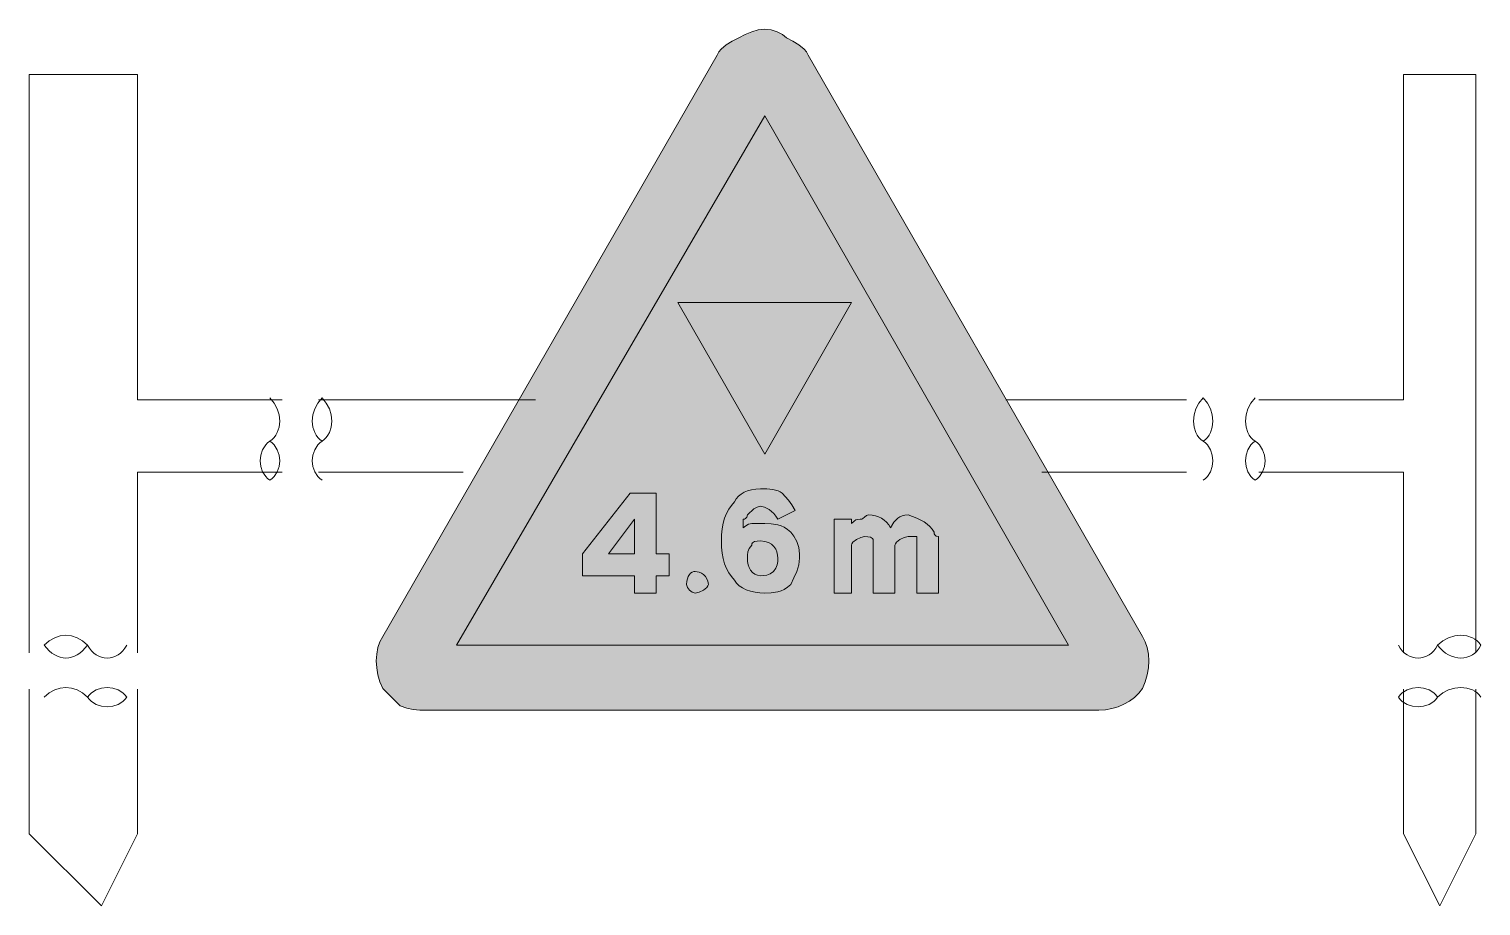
# Model space of a CAD drawing. Header units: metres. Extents: x 81 to 482, y 14 to 256.
import ezdxf

# ---------------------------------------------------------------- set-up
doc = ezdxf.new("R2010")
doc.units = ezdxf.units.M
for name, color, linetype, true_color in [('FILL_BLACK_000000', 7, 'Continuous', 0x000000), ('FILL_RED_FF0000', 7, 'Continuous', 0xff0000), ('FILL_WHITE_FFFFFF', 7, 'Continuous', 0xffffff), ('STROKE_BLACK_000000', 7, 'Continuous', 0x000000)]:
    doc.layers.add(name, color=color, linetype=linetype, true_color=true_color)

msp = doc.modelspace()

# ---------------------------------------------------------------- hatches: boundary and pattern name
at = {"layer": 'FILL_BLACK_000000', "true_color": 0x000000}
h = msp.add_hatch(color=7, dxfattribs=at)
h.dxf.hatch_style = 1
h.paths.add_polyline_path([(308.01, 180.64), (284.01, 138.64), (260.01, 180.64), (308.01, 180.64)])
h = msp.add_hatch(color=7, dxfattribs=at)
h.dxf.hatch_style = 1
h.paths.add_polyline_path([(279.53, 119.25), (280.41, 119.44), (284.01, 119.44), (285.81, 119.4), (287.61, 119.14), (288.51, 118.85), (289.41, 118.43), (290.31, 117.83), (291.21, 117.04), (292.09, 115.93), (292.86, 114.49), (293.4, 112.82), (293.61, 111.04), (293.61, 109.84), (293.4, 108.04), (292.86, 106.24), (292.09, 104.44), (291.21, 102.64), (290.31, 101.85), (289.41, 101.25), (288.51, 100.83), (287.61, 100.54), (285.81, 100.28), (284.01, 100.24), (282.66, 100.3), (281.35, 100.46), (280.09, 100.75), (278.91, 101.14), (277.85, 101.65), (276.92, 102.26), (276.17, 103), (275.61, 103.84), (274.77, 104.8), (274.03, 105.86), (273.42, 107.05), (272.91, 108.34), (272.52, 109.75), (272.23, 111.26), (272.07, 112.9), (272.01, 114.64), (272.07, 116.38), (272.23, 118.01), (272.52, 119.53), (272.91, 120.94), (273.42, 122.23), (274.03, 123.41), (274.77, 124.48), (275.61, 125.44), (276.12, 126.28), (276.73, 127.01), (277.47, 127.63), (278.31, 128.14), (279.27, 128.53), (280.33, 128.81), (281.52, 128.98), (282.81, 129.04), (284.59, 129.02), (286.26, 128.89), (287.7, 128.53), (288.31, 128.24), (288.81, 127.84), (290.61, 125.89), (291.51, 124.63), (292.41, 123.04), (287.61, 120.64), (287.11, 121.48), (286.52, 122.21), (285.88, 122.83), (285.21, 123.34), (283.9, 124.01), (282.81, 124.24), (281.91, 124.03), (281.01, 123.49), (279.21, 121.84), (279.06, 121.24), (278.7, 120.83), (278.41, 120.69), (278.01, 120.64), (278.01, 118.24), (278.76, 118.84), (279.53, 119.25)])
h.paths.add_polyline_path([(281.16, 114.49), (280.62, 114.13), (280.46, 113.84), (280.41, 113.44), (279.72, 112.54), (279.36, 111.64), (279.23, 110.74), (279.21, 109.84), (279.27, 108.94), (279.44, 108.08), (279.72, 107.27), (280.11, 106.54), (280.62, 105.93), (281.23, 105.45), (281.97, 105.15), (282.81, 105.04), (283.71, 105.06), (284.61, 105.19), (285.51, 105.55), (286.41, 106.24), (287.1, 107.14), (287.46, 108.04), (287.59, 108.94), (287.61, 109.84), (287.55, 110.74), (287.37, 111.6), (287.04, 112.41), (286.56, 113.14), (285.91, 113.75), (285.08, 114.23), (284.05, 114.53), (282.81, 114.64), (281.93, 114.62), (281.16, 114.49)], flags=16)
h = msp.add_hatch(color=7, dxfattribs=at)
h.dxf.hatch_style = 1
h.paths.add_polyline_path([(257.61, 105.04), (254.01, 105.04), (254.01, 100.24), (248.01, 100.24), (248.01, 105.04), (233.61, 105.04), (233.61, 111.04), (246.81, 127.84), (254.01, 127.84), (254.01, 111.04), (257.61, 111.04), (257.61, 105.04)])
h.paths.add_polyline_path([(248.01, 111.04), (248.01, 120.64), (240.81, 111.04), (248.01, 111.04)], flags=16)
h = msp.add_hatch(color=7, dxfattribs=at)
h.dxf.hatch_style = 1
h.paths.add_polyline_path([(322.54, 115.63), (321.36, 115.09), (320.4, 114.32), (320.12, 113.89), (320.01, 113.44), (320.01, 100.24), (314.01, 100.24), (314.01, 114.64), (313.96, 115.04), (313.8, 115.33), (313.26, 115.69), (312.49, 115.82), (311.61, 115.84), (310.54, 115.63), (309.36, 115.09), (308.4, 114.32), (308.12, 113.89), (308.01, 113.44), (308.01, 100.24), (303.21, 100.24), (303.21, 120.64), (308.01, 120.64), (308.01, 119.44), (308.72, 120.13), (309.21, 120.49), (309.7, 120.62), (310.41, 120.64), (310.81, 120.69), (311.12, 120.83), (311.61, 121.24), (312.1, 121.65), (312.41, 121.79), (312.81, 121.84), (313.71, 121.78), (314.59, 121.61), (315.45, 121.33), (316.26, 120.94), (317.02, 120.43), (317.7, 119.81), (318.31, 119.08), (318.81, 118.24), (319.73, 119.81), (320.22, 120.43), (320.76, 120.94), (321.35, 121.33), (322.02, 121.61), (322.76, 121.78), (323.61, 121.84), (326.08, 120.92), (328.11, 119.89), (328.95, 119.3), (329.68, 118.63), (330.3, 117.89), (330.81, 117.04), (330.86, 116.64), (331, 116.35), (331.41, 115.99), (332.01, 115.84), (332.01, 114.64), (332.01, 100.24), (326.01, 100.24), (326.01, 114.64), (326.01, 115.84), (323.61, 115.84), (322.54, 115.63)])
h = msp.add_hatch(color=7, dxfattribs=at)
h.dxf.hatch_style = 1
h.paths.add_polyline_path([(268.3, 102.19), (268.02, 101.76), (267.06, 100.99), (265.88, 100.45), (264.81, 100.24), (263.93, 100.45), (263.16, 100.99), (262.62, 101.76), (262.41, 102.64), (262.46, 103.48), (262.62, 104.21), (262.85, 104.83), (263.16, 105.34), (263.52, 105.73), (263.93, 106.01), (264.36, 106.18), (264.81, 106.24), (265.88, 106.01), (266.48, 105.73), (267.06, 105.34), (267.59, 104.83), (268.02, 104.21), (268.3, 103.48), (268.41, 102.64), (268.3, 102.19)])
at = {"layer": 'FILL_RED_FF0000', "true_color": 0xff0000}
h = msp.add_hatch(color=7, dxfattribs=at)
h.dxf.hatch_style = 1
h.paths.add_polyline_path([(389.2, 86.78), (389.76, 85.15), (390.1, 83.37), (390.21, 81.49), (390.1, 79.56), (389.76, 77.61), (389.2, 75.69), (388.41, 73.84), (387.4, 72.55), (386.2, 71.38), (384.82, 70.36), (383.31, 69.49), (381.68, 68.79), (379.97, 68.27), (378.21, 67.95), (376.41, 67.84), (190.41, 67.84), (188.61, 67.86), (186.81, 67.99), (185.01, 68.35), (183.21, 69.04), (178.41, 73.84), (177.62, 75.69), (177.06, 77.61), (176.72, 79.56), (176.61, 81.49), (176.72, 83.37), (177.06, 85.15), (177.62, 86.78), (178.41, 88.24), (270.81, 249.04), (271.31, 249.89), (271.92, 250.63), (273.36, 251.89), (275.03, 252.92), (276.81, 253.84), (278.61, 254.72), (280.41, 255.49), (282.21, 256.03), (284.01, 256.24), (285.79, 256.03), (287.46, 255.49), (288.9, 254.72), (290.01, 253.84), (291.79, 252.92), (293.46, 251.89), (294.9, 250.63), (295.51, 249.89), (296.01, 249.04), (388.41, 88.24), (389.2, 86.78)])
at = {"layer": 'FILL_WHITE_FFFFFF', "true_color": 0xffffff}
h = msp.add_hatch(color=7, dxfattribs=at)
h.dxf.hatch_style = 1
h.paths.add_polyline_path([(198.81, 85.84), (284.01, 232.24), (368.01, 85.84), (198.81, 85.84)])

# ---------------------------------------------------------------- linework, layer by layer
at = {"layer": 'FILL_BLACK_000000', "lineweight": 0, "true_color": 0x000000}
for points in [[(308.01, 180.64), (284.01, 138.64), (260.01, 180.64)], [(279.53, 119.25), (280.41, 119.44), (284.01, 119.44), (285.81, 119.4), (287.61, 119.14), (288.51, 118.85), (289.41, 118.43), (290.31, 117.83), (291.21, 117.04), (292.09, 115.93), (292.86, 114.49), (293.4, 112.82), (293.61, 111.04), (293.61, 109.84), (293.4, 108.04), (292.86, 106.24), (292.09, 104.44), (291.21, 102.64), (290.31, 101.85), (289.41, 101.25), (288.51, 100.83), (287.61, 100.54), (285.81, 100.28), (284.01, 100.24), (282.66, 100.3), (281.35, 100.46), (280.09, 100.75), (278.91, 101.14), (277.85, 101.65), (276.92, 102.26), (276.17, 103), (275.61, 103.84), (274.77, 104.8), (274.03, 105.86), (273.42, 107.05), (272.91, 108.34), (272.52, 109.75), (272.23, 111.26), (272.07, 112.9), (272.01, 114.64), (272.07, 116.38), (272.23, 118.01), (272.52, 119.53), (272.91, 120.94), (273.42, 122.23), (274.03, 123.41), (274.77, 124.48), (275.61, 125.44), (276.12, 126.28), (276.73, 127.01), (277.47, 127.63), (278.31, 128.14), (279.27, 128.53), (280.33, 128.81), (281.52, 128.98), (282.81, 129.04), (284.59, 129.02), (286.26, 128.89), (287.7, 128.53), (288.31, 128.24), (288.81, 127.84), (290.61, 125.89), (291.51, 124.63), (292.41, 123.04), (287.61, 120.64), (287.11, 121.48), (286.52, 122.21), (285.88, 122.83), (285.21, 123.34), (283.9, 124.01), (282.81, 124.24), (281.91, 124.03), (281.01, 123.49), (279.21, 121.84), (279.06, 121.24), (278.7, 120.83), (278.41, 120.69), (278.01, 120.64), (278.01, 118.24), (278.76, 118.84)], [(257.61, 105.04), (254.01, 105.04), (254.01, 100.24), (248.01, 100.24), (248.01, 105.04), (233.61, 105.04), (233.61, 111.04), (246.81, 127.84), (254.01, 127.84), (254.01, 111.04), (257.61, 111.04)], [(248.01, 111.04), (248.01, 120.64), (240.81, 111.04)], [(322.54, 115.63), (321.36, 115.09), (320.4, 114.32), (320.12, 113.89), (320.01, 113.44), (320.01, 100.24), (314.01, 100.24), (314.01, 114.64), (313.96, 115.04), (313.8, 115.33), (313.26, 115.69), (312.49, 115.82), (311.61, 115.84), (310.54, 115.63), (309.36, 115.09), (308.4, 114.32), (308.12, 113.89), (308.01, 113.44), (308.01, 100.24), (303.21, 100.24), (303.21, 120.64), (308.01, 120.64), (308.01, 119.44), (308.72, 120.13), (309.21, 120.49), (309.7, 120.62), (310.41, 120.64), (310.81, 120.69), (311.12, 120.83), (311.61, 121.24), (312.1, 121.65), (312.41, 121.79), (312.81, 121.84), (313.71, 121.78), (314.59, 121.61), (315.45, 121.33), (316.26, 120.94), (317.02, 120.43), (317.7, 119.81), (318.31, 119.08), (318.81, 118.24), (319.73, 119.81), (320.22, 120.43), (320.76, 120.94), (321.35, 121.33), (322.02, 121.61), (322.76, 121.78), (323.61, 121.84), (326.08, 120.92), (328.11, 119.89), (328.95, 119.3), (329.68, 118.63), (330.3, 117.89), (330.81, 117.04), (330.86, 116.64), (331, 116.35), (331.41, 115.99), (332.01, 115.84), (332.01, 114.64), (332.01, 100.24), (326.01, 100.24), (326.01, 114.64), (326.01, 115.84), (323.61, 115.84)], [(281.16, 114.49), (280.62, 114.13), (280.46, 113.84), (280.41, 113.44), (279.72, 112.54), (279.36, 111.64), (279.23, 110.74), (279.21, 109.84), (279.27, 108.94), (279.44, 108.08), (279.72, 107.27), (280.11, 106.54), (280.62, 105.93), (281.23, 105.45), (281.97, 105.15), (282.81, 105.04), (283.71, 105.06), (284.61, 105.19), (285.51, 105.55), (286.41, 106.24), (287.1, 107.14), (287.46, 108.04), (287.59, 108.94), (287.61, 109.84), (287.55, 110.74), (287.37, 111.6), (287.04, 112.41), (286.56, 113.14), (285.91, 113.75), (285.08, 114.23), (284.05, 114.53), (282.81, 114.64), (281.93, 114.62)], [(268.3, 102.19), (268.02, 101.76), (267.06, 100.99), (265.88, 100.45), (264.81, 100.24), (263.93, 100.45), (263.16, 100.99), (262.62, 101.76), (262.41, 102.64), (262.46, 103.48), (262.62, 104.21), (262.85, 104.83), (263.16, 105.34), (263.52, 105.73), (263.93, 106.01), (264.36, 106.18), (264.81, 106.24), (265.88, 106.01), (266.48, 105.73), (267.06, 105.34), (267.59, 104.83), (268.02, 104.21), (268.3, 103.48), (268.41, 102.64)]]:
    msp.add_lwpolyline(points, close=True, dxfattribs=at)
at = {"layer": 'FILL_RED_FF0000', "lineweight": 0, "true_color": 0xff0000}
msp.add_lwpolyline([(389.2, 86.78), (389.76, 85.15), (390.1, 83.37), (390.21, 81.49), (390.1, 79.56), (389.76, 77.61), (389.2, 75.69), (388.41, 73.84), (387.4, 72.55), (386.2, 71.38), (384.82, 70.36), (383.31, 69.49), (381.68, 68.79), (379.97, 68.27), (378.21, 67.95), (376.41, 67.84), (190.41, 67.84), (188.61, 67.86), (186.81, 67.99), (185.01, 68.35), (183.21, 69.04), (178.41, 73.84), (177.62, 75.69), (177.06, 77.61), (176.72, 79.56), (176.61, 81.49), (176.72, 83.37), (177.06, 85.15), (177.62, 86.78), (178.41, 88.24), (270.81, 249.04), (271.31, 249.89), (271.92, 250.63), (273.36, 251.89), (275.03, 252.92), (276.81, 253.84), (278.61, 254.72), (280.41, 255.49), (282.21, 256.03), (284.01, 256.24), (285.79, 256.03), (287.46, 255.49), (288.9, 254.72), (290.01, 253.84), (291.79, 252.92), (293.46, 251.89), (294.9, 250.63), (295.51, 249.89), (296.01, 249.04), (388.41, 88.24)], close=True, dxfattribs=at)
at = {"layer": 'FILL_WHITE_FFFFFF', "lineweight": 0, "true_color": 0xff0000}
msp.add_lwpolyline([(198.81, 85.84), (284.01, 232.24), (368.01, 85.84)], close=True, dxfattribs=at)
at = {"layer": 'STROKE_BLACK_000000', "lineweight": 0, "true_color": 0x000000}
for points in [[(80.61, 243.68), (110.61, 243.68)], [(80.61, 83.68), (80.61, 243.68)], [(110.61, 153.68), (110.61, 243.68)], [(480.61, 243.68), (460.61, 243.68)], [(460.61, 153.68), (460.61, 243.68)], [(480.61, 83.68), (480.61, 243.68)], [(110.61, 153.68), (150.61, 153.68)], [(147.21, 142.24), (147.84, 142.73), (148.39, 143.3), (148.86, 143.93), (149.23, 144.62), (149.74, 146.14), (149.91, 147.79), (149.74, 149.49), (149.23, 151.18), (148.39, 152.79), (147.21, 154.24)], [(161.61, 142.24), (160.98, 142.73), (160.43, 143.3), (159.96, 143.93), (159.58, 144.62), (159.08, 146.14), (158.91, 147.79), (159.08, 149.49), (159.58, 151.18), (160.43, 152.79), (161.61, 154.24)], [(160.61, 153.68), (220.61, 153.68)], [(161.61, 142.24), (162.24, 142.73), (162.79, 143.3), (163.26, 143.93), (163.63, 144.62), (164.14, 146.14), (164.31, 147.79), (164.14, 149.49), (163.63, 151.18), (162.79, 152.79), (161.61, 154.24)], [(400.61, 153.68), (350.61, 153.68)], [(405.21, 142.24), (404.58, 142.73), (404.03, 143.3), (403.56, 143.93), (403.18, 144.62), (402.68, 146.14), (402.51, 147.79), (402.68, 149.49), (403.18, 151.18), (404.03, 152.79), (405.21, 154.24)], [(405.21, 142.24), (405.84, 142.73), (406.39, 143.3), (406.86, 143.93), (407.23, 144.62), (407.74, 146.14), (407.91, 147.79), (407.74, 149.49), (407.23, 151.18), (406.39, 152.79), (405.21, 154.24)], [(419.61, 142.24), (418.98, 142.73), (418.43, 143.3), (417.96, 143.93), (417.58, 144.62), (417.08, 146.14), (416.91, 147.79), (417.08, 149.49), (417.58, 151.18), (418.43, 152.79), (419.61, 154.24)], [(460.61, 153.68), (420.61, 153.68)], [(147.21, 131.44), (146.58, 131.93), (146.03, 132.49), (145.18, 133.8), (144.68, 135.28), (144.51, 136.84), (144.68, 138.4), (145.18, 139.88), (146.03, 141.19), (146.58, 141.75), (147.21, 142.24)], [(147.21, 131.44), (147.84, 131.93), (148.39, 132.49), (149.23, 133.8), (149.74, 135.28), (149.91, 136.84), (149.74, 138.4), (149.23, 139.88), (148.39, 141.19), (147.84, 141.75), (147.21, 142.24)], [(161.61, 131.44), (160.98, 131.93), (160.43, 132.49), (159.58, 133.8), (159.08, 135.28), (158.91, 136.84), (159.08, 138.4), (159.58, 139.88), (160.43, 141.19), (160.98, 141.75), (161.61, 142.24)], [(405.21, 131.44), (405.84, 131.93), (406.39, 132.49), (407.23, 133.8), (407.74, 135.28), (407.91, 136.84), (407.74, 138.4), (407.23, 139.88), (406.39, 141.19), (405.84, 141.75), (405.21, 142.24)], [(419.61, 131.44), (418.98, 131.93), (418.43, 132.49), (417.58, 133.8), (417.08, 135.28), (416.91, 136.84), (417.08, 138.4), (417.58, 139.88), (418.43, 141.19), (418.98, 141.75), (419.61, 142.24)], [(419.61, 131.44), (420.24, 131.93), (420.79, 132.49), (421.63, 133.8), (422.14, 135.28), (422.31, 136.84), (422.14, 138.4), (421.63, 139.88), (420.79, 141.19), (420.24, 141.75), (419.61, 142.24)], [(110.61, 133.68), (150.61, 133.68)], [(110.61, 83.68), (110.61, 133.68)], [(160.61, 133.68), (200.61, 133.68)], [(400.61, 133.68), (360.61, 133.68)], [(460.61, 133.68), (420.61, 133.68)], [(460.61, 83.68), (460.61, 133.68)], [(84.81, 85.84), (86.21, 87.02), (87.7, 87.86), (89.24, 88.37), (90.81, 88.54), (92.38, 88.37), (93.92, 87.86), (95.41, 87.02), (96.81, 85.84)], [(482.01, 85.84), (481.52, 86.47), (480.95, 87.02), (480.32, 87.49), (479.63, 87.86), (478.11, 88.37), (476.46, 88.54), (474.76, 88.37), (473.07, 87.86), (471.46, 87.02), (470.01, 85.84)], [(84.81, 85.84), (86.21, 84.26), (86.95, 83.65), (87.7, 83.14), (88.46, 82.75), (89.24, 82.46), (90.02, 82.3), (90.81, 82.24), (91.6, 82.3), (92.38, 82.46), (93.16, 82.75), (93.92, 83.14), (94.67, 83.65), (95.41, 84.26), (96.81, 85.84)], [(96.81, 85.84), (97.3, 85), (97.86, 84.26), (98.49, 83.65), (99.17, 83.14), (99.89, 82.75), (100.65, 82.46), (101.42, 82.3), (102.21, 82.24), (103, 82.3), (103.77, 82.46), (104.53, 82.75), (105.25, 83.14), (105.93, 83.65), (106.56, 84.26), (107.12, 85), (107.61, 85.84)], [(470.01, 85.84), (469.52, 85), (468.96, 84.26), (468.33, 83.65), (467.65, 83.14), (466.93, 82.75), (466.17, 82.46), (465.4, 82.3), (464.61, 82.24), (463.82, 82.3), (463.05, 82.46), (462.29, 82.75), (461.57, 83.14), (460.89, 83.65), (460.26, 84.26), (459.7, 85), (459.21, 85.84)], [(482.01, 85.84), (481.52, 85), (480.95, 84.26), (480.32, 83.65), (479.63, 83.14), (478.89, 82.75), (478.11, 82.46), (477.3, 82.3), (476.46, 82.24), (475.61, 82.3), (474.76, 82.46), (473.91, 82.75), (473.07, 83.14), (472.25, 83.65), (471.46, 84.26), (470.71, 85), (470.01, 85.84)], [(80.61, 33.68), (80.61, 73.68)], [(84.81, 71.44), (86.21, 72.62), (87.7, 73.46), (89.24, 73.97), (90.81, 74.14), (92.38, 73.97), (93.92, 73.46), (95.41, 72.62), (96.81, 71.44)], [(96.81, 71.44), (97.3, 72.07), (97.86, 72.62), (99.17, 73.46), (100.65, 73.97), (102.21, 74.14), (103.77, 73.97), (105.25, 73.46), (106.56, 72.62), (107.12, 72.07), (107.61, 71.44)], [(110.61, 33.68), (110.61, 73.68)], [(470.01, 71.44), (469.52, 72.07), (468.96, 72.62), (467.65, 73.46), (466.17, 73.97), (464.61, 74.14), (463.05, 73.97), (461.57, 73.46), (460.26, 72.62), (459.7, 72.07), (459.21, 71.44)], [(460.61, 33.68), (460.61, 73.68)], [(482.01, 71.44), (481.52, 72.07), (480.95, 72.62), (480.32, 73.09), (479.63, 73.46), (478.11, 73.97), (476.46, 74.14), (474.76, 73.97), (473.07, 73.46), (471.46, 72.62), (470.01, 71.44)], [(480.61, 33.68), (480.61, 73.68)], [(96.81, 71.44), (97.3, 70.81), (97.86, 70.26), (99.17, 69.41), (100.65, 68.91), (102.21, 68.74), (103.77, 68.91), (105.25, 69.41), (106.56, 70.26), (107.12, 70.81), (107.61, 71.44)], [(470.01, 71.44), (469.52, 70.81), (468.96, 70.26), (467.65, 69.41), (466.17, 68.91), (464.61, 68.74), (463.05, 68.91), (461.57, 69.41), (460.26, 70.26), (459.7, 70.81), (459.21, 71.44)], [(80.61, 33.68), (100.61, 13.68)], [(110.61, 33.68), (100.61, 13.68)], [(460.61, 33.68), (470.61, 13.68)], [(480.61, 33.68), (470.61, 13.68)]]:
    msp.add_lwpolyline(points, dxfattribs=at)

doc.saveas('drawing.dxf')
